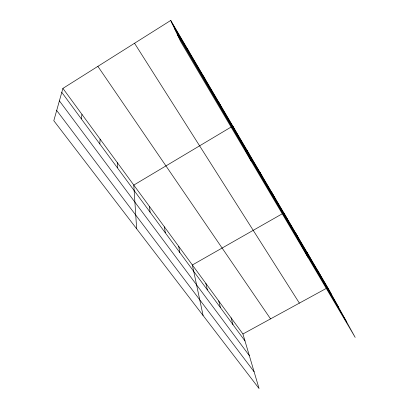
<?xml version="1.0" encoding="UTF-8"?>
<svg xmlns="http://www.w3.org/2000/svg" width="409" height="409" viewBox="0 0 409 409"><rect width="100%" height="100%" fill="white"/><g stroke="black" fill="none" stroke-linecap="round" stroke-linejoin="round"><path stroke-width="0.61" d="M99.811 143.958L100.118 139.152M81.299 118.835L81.989 114.423M62.909 88.39L53.804 120.696L259.066 388.55L242.931 333.979L62.909 88.39L170.737 20.45L327.737 287.619L355.196 337.41L180.66 41.59L170.737 20.45M231.177 127.005L133.789 185.088L136.647 228.8M282.184 213.841L192.358 264.986L203.089 315.508M242.931 333.979L327.737 287.619M56.693 110.456L254.091 371.735M59.392 100.865L249.316 355.59M61.79 92.368L244.986 340.942M97.879 66.355L270.553 318.882M134.535 43.257L299.383 303.12M174.556 28.589L338.596 307.302M177.506 34.867L346.72 322.041M171.954 23.042L331.234 293.959M317.466 270.139L320.866 276.32M306.745 251.893L310.032 257.9M295.543 232.833L298.713 238.641M283.831 212.9L307.885 257.225M271.939 192.665L274.822 198.007M259.495 171.489L262.21 176.56M246.458 149.305L248.989 154.07M232.787 126.044L251.453 161.575M218.437 101.621L220.528 105.66M203.35 75.951L205.185 79.561M187.47 48.927L189.014 52.061M231.08 317.819L232.987 324.664M218.723 300.963L220.466 307.67M205.829 283.365L207.389 289.925M178.687 246.341L179.827 252.532M164.403 226.852L165.308 232.828M149.449 206.453L150.093 212.184M117.363 162.68L117.403 167.828"/></g></svg>
